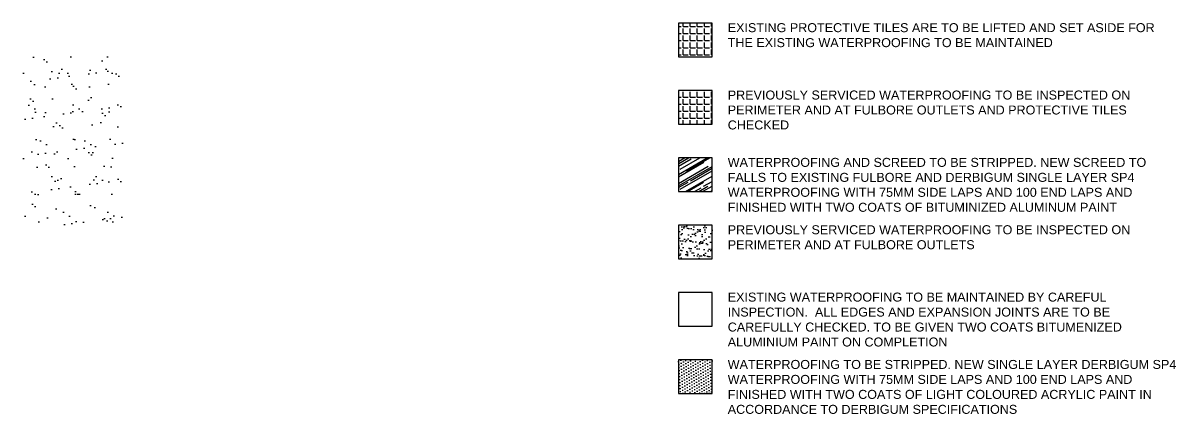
# Model space of a CAD drawing. Header units: millimetres. Extents: x -49883 to 118742, y -18440 to 67826.
# Drawn here: x 67435 to 118742, y 50009 to 67421 of the extents above; entities that cross this region are included whole.
import ezdxf

# ---------------------------------------------------------------- set-up
doc = ezdxf.new("R2010")
doc.units = ezdxf.units.MM
for name, color, linetype in [('Fourth Floor - Hatch', 1, 'Continuous'), ('Third Floor - General', 1, 'Continuous'), ('Third Floor - Hatch', 1, 'Continuous'), ('Third Floor - Text and Leaders', 1, 'Continuous')]:
    doc.layers.add(name, color=color, linetype=linetype)
doc.styles.add('Arial1', font='arial.ttf')
pattern_1 = [(0, (0, 0), (0, 314.325), [228.6, -85.725]), (90, (0, 0), (-314.325, 2e-14), [228.6, -85.725])]

msp = doc.modelspace()

# ---------------------------------------------------------------- hatches: boundary and pattern name
at = {"layer": 'Fourth Floor - Hatch', "linetype": 'Continuous'}
h = msp.add_hatch(dxfattribs=at)
h.set_pattern_fill('AR-SAND', color=9, scale=25, style=0)
h.paths.add_polyline_path([(67435, 66017), (67435, 58438), (71908, 58438), (71908, 66017)])
at = {"layer": 'Third Floor - Hatch', "linetype": 'Continuous', "lineweight": -3}
h = msp.add_hatch(dxfattribs=at)
h.set_pattern_fill('ANGLE', color=8, scale=45, style=0)
h.set_pattern_definition(pattern_1)
h.paths.add_polyline_path([(96601, 67415), (96601, 65915), (98101, 65915), (98101, 67415)])
h = msp.add_hatch(dxfattribs=at)
h.set_pattern_fill('ANGLE', color=61, scale=45, style=0)
h.set_pattern_definition(pattern_1)
h.paths.add_polyline_path([(96601, 64415), (96601, 62915), (98101, 62915), (98101, 64415)])
h = msp.add_hatch(dxfattribs=at)
h.set_pattern_fill('AR-RROOF', color=8, scale=15, angle=30, style=0)
h.paths.add_polyline_path([(96601, 61415), (96601, 59915), (98101, 59915), (98101, 61415)])
h = msp.add_hatch(dxfattribs=at)
h.set_pattern_fill('AR-SAND', color=61, scale=7.5, angle=30, style=0)
h.paths.add_polyline_path([(96601, 58415), (96601, 56915), (98101, 56915), (98101, 58415)])
h = msp.add_hatch(dxfattribs=at)
h.set_pattern_fill('DOTS', color=8, scale=75, angle=30, style=0)
h.paths.add_polyline_path([(96601, 52415), (96601, 50915), (98101, 50915), (98101, 52415)])

# ---------------------------------------------------------------- linework, layer by layer
at = {"layer": 'Third Floor - General', "color": 7, "linetype": 'Continuous', "lineweight": -3, "elevation": 10350}
for points in [[(96601, 67415), (96601, 65915), (98101, 65915), (98101, 67415)], [(96601, 64415), (96601, 62915), (98101, 62915), (98101, 64415)], [(96601, 61415), (96601, 59915), (98101, 59915), (98101, 61415)], [(96601, 58415), (96601, 56915), (98101, 56915), (98101, 58415)], [(96601, 55415), (96601, 53915), (98101, 53915), (98101, 55415)], [(96601, 52415), (96601, 50915), (98101, 50915), (98101, 52415)]]:
    msp.add_lwpolyline(points, close=True, dxfattribs=at)

# ---------------------------------------------------------------- texts
at = {"layer": 'Third Floor - Text and Leaders', "color": 1, "linetype": 'Continuous', "char_height": 400, "width": 19971.24, "attachment_point": 1, "style": 'Arial1'}
for s, insert in [('EXISTING PROTECTIVE TILES ARE TO BE LIFTED AND SET ASIDE FOR THE EXISTING WATERPROOFING TO BE MAINTAINED', (98796, 67415, 10350)), ('EXISTING WATERPROOFING TO BE MAINTAINED BY CAREFUL INSPECTION.  ALL EDGES AND EXPANSION JOINTS ARE TO BE CAREFULLY CHECKED. TO BE GIVEN TWO COATS BITUMENIZED ALUMINIUM PAINT ON COMPLETION', (98796, 55415, 10350))]:
    msp.add_mtext(s, dxfattribs=dict(at, insert=insert))
at = {"layer": 'Third Floor - Text and Leaders', "color": 1, "char_height": 400, "width": 19971.24, "attachment_point": 1, "style": 'Arial1'}
for s, insert in [('PREVIOUSLY SERVICED WATERPROOFING TO BE INSPECTED ON PERIMETER AND AT FULBORE OUTLETS AND PROTECTIVE TILES CHECKED', (98796, 64415, 10350)), ('WATERPROOFING AND SCREED TO BE STRIPPED. NEW SCREED TO FALLS TO EXISTING FULBORE AND DERBIGUM SINGLE LAYER SP4 WATERPROOFING WITH 75MM SIDE LAPS AND 100 END LAPS AND FINISHED WITH TWO COATS OF BITUMINIZED ALUMINUM PAINT', (98796, 61415, 10350)), ('PREVIOUSLY SERVICED WATERPROOFING TO BE INSPECTED ON PERIMETER AND AT FULBORE OUTLETS', (98796, 58415, 10350)), ('WATERPROOFING TO BE STRIPPED. NEW SINGLE LAYER DERBIGUM SP4 WATERPROOFING WITH 75MM SIDE LAPS AND 100 END LAPS AND FINISHED WITH TWO COATS OF LIGHT COLOURED ACRYLIC PAINT IN ACCORDANCE TO DERBIGUM SPECIFICATIONS', (98796, 52415, 10350))]:
    msp.add_mtext(s, dxfattribs=dict(at, insert=insert))

doc.saveas('drawing.dxf')
